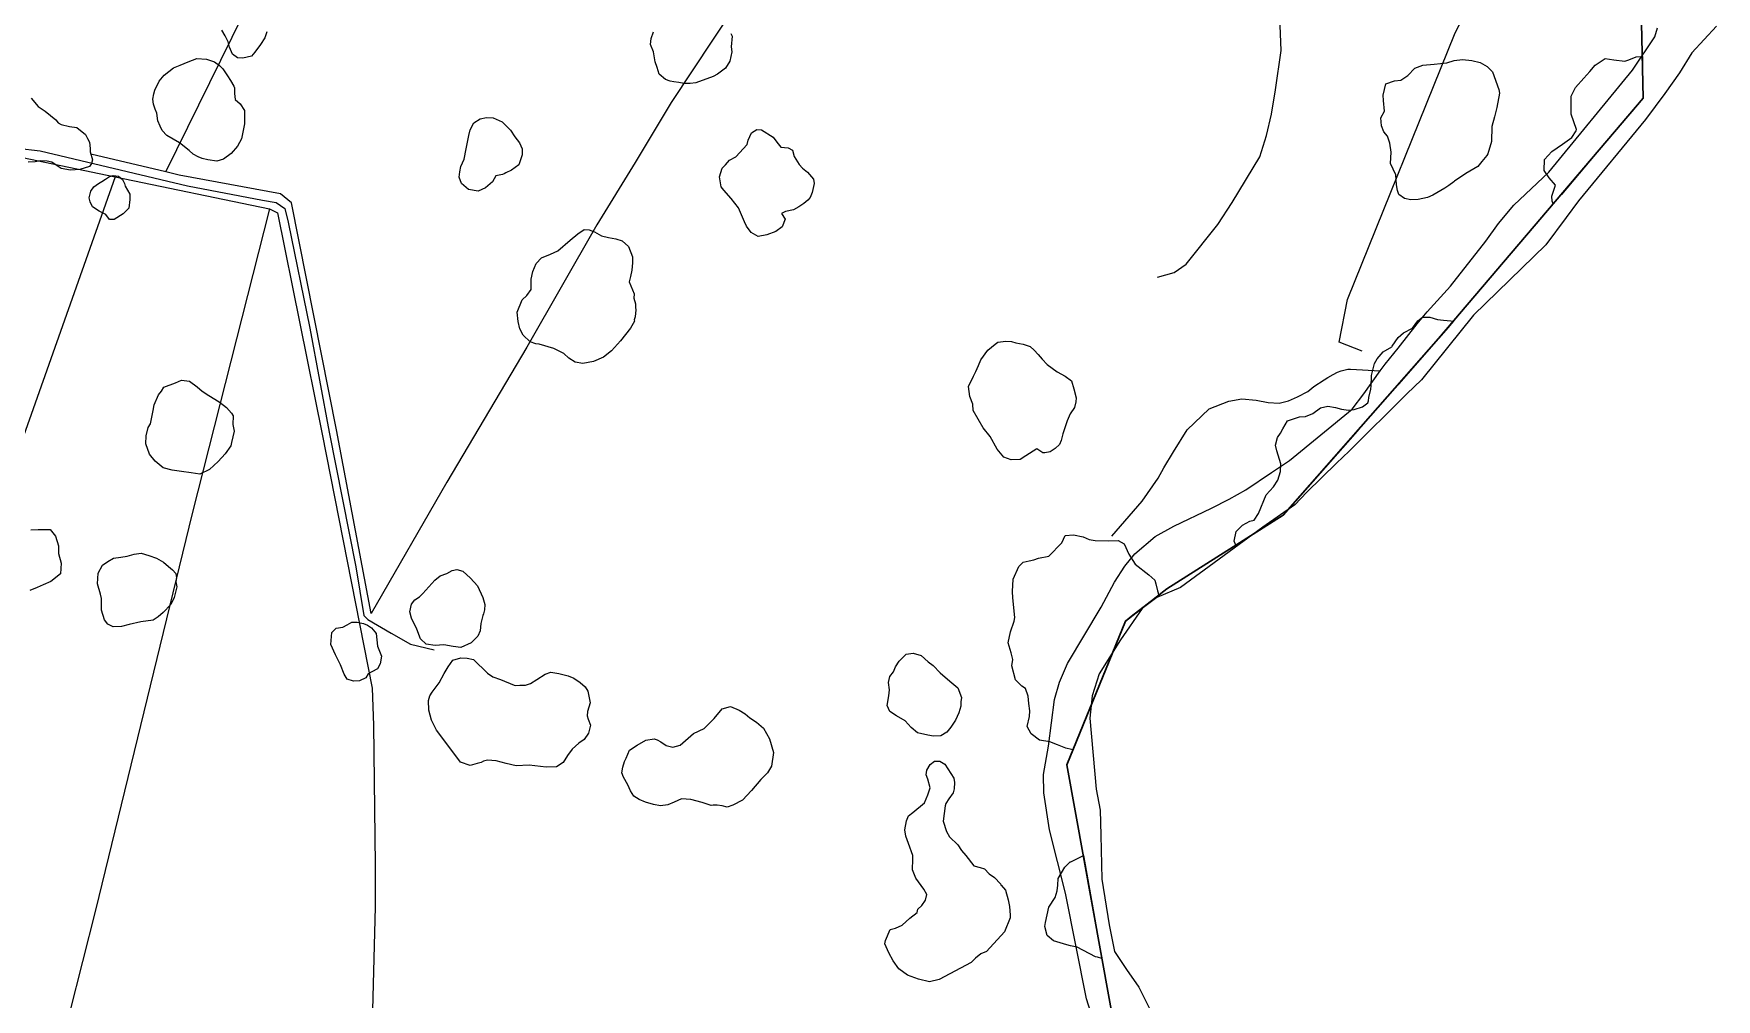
# Model space of a CAD drawing. Header units: metres. Extents: x 4652992 to 4879070, y 2074171 to 2309877.
# Drawn here: x 4654461.7 to 4654677, y 2306898.7 to 2307022.4 of the extents above; entities that cross this region are included whole.
import ezdxf

# ---------------------------------------------------------------- set-up
doc = ezdxf.new("R2010")
doc.units = ezdxf.units.M
doc.header["$MEASUREMENT"] = 0
doc.linetypes.add('DGN Style 3', pattern=[92.779933, 66.271381, -26.508552])
for name, color, linetype, lineweight in [('Level 1', 2, 'Continuous', 0), ('Level 2', 6, 'Continuous', 0), ('Level 20', 30, 'DGN Style 3', 0), ('Level 37', 3, 'Continuous', 0), ('Level 40', 1, 'Continuous', 0)]:
    doc.layers.add(name, color=color, linetype=linetype, lineweight=lineweight)
doc.layers.add('Limite', color=38, linetype='Continuous', lineweight=0, plot=False)

msp = doc.modelspace()

# ---------------------------------------------------------------- linework, layer by layer
at = {"layer": 'Level 1'}
for points in [[(4654605.478884, 2306991.158694, 1346), (4654607.610903, 2306991.793093, 1345.38), (4654609.176699, 2306992.854128, 1345.28), (4654613.224123, 2306997.902102, 1345.12), (4654615.048525, 2307000.741518, 1345), (4654618.587893, 2307006.602114, 1344.64), (4654619.428103, 2307009.291506, 1344.64), (4654620.084109, 2307012.043276, 1344.48), (4654620.597475, 2307015.174685, 1344.38), (4654621.303896, 2307020.20508, 1344.28), (4654621.097392, 2307025.545054, 1344.1992)], [(4654599.641726, 2306958.048708, 1345.42), (4654603.550722, 2306962.516115, 1345.14), (4654605.572329, 2306965.4657, 1344.94), (4654606.294314, 2306966.792727, 1344.88), (4654607.528322, 2306968.810488, 1344.8), (4654609.308291, 2306971.657717, 1345), (4654612.105898, 2306974.312929, 1344.34), (4654614.621523, 2306975.300905, 1344.3), (4654616.280276, 2306975.590517, 1344.2), (4654618.115725, 2306975.422121, 1344.2), (4654619.649477, 2306975.127077, 1344.1), (4654621.075686, 2306975.056704, 1344.08), (4654622.249331, 2306975.353884, 1344.06), (4654623.417483, 2306975.851321, 1344.02), (4654624.708498, 2306976.554323, 1343.98), (4654625.514529, 2306977.192507, 1343.92), (4654626.80469, 2306978.040285, 1343.86), (4654627.288698, 2306978.321902, 1343.76), (4654627.963686, 2306978.720522, 1343.7), (4654628.528506, 2306979.037112, 1343.62), (4654629.013125, 2306979.173891, 1343.52), (4654629.829287, 2306979.412295, 1343.28), (4654630.191103, 2306979.416079, 1343.14), (4654633.996003, 2306979.183255, 1343.093443)]]:
    msp.add_polyline3d(points, dxfattribs=at)
at = {"layer": 'Level 2'}
for points in [[(4654598.137087, 2306893.370486, 1344.3), (4654596.407717, 2306898.806093, 1344.16), (4654593.731875, 2306912.324099, 1344.1), (4654591.687075, 2306920.453921, 1344.1), (4654590.96509, 2306925.168886, 1344.06), (4654590.926882, 2306927.529726, 1344.02), (4654591.553286, 2306931.157717, 1343.98), (4654592.331728, 2306937.119082, 1343.96), (4654592.941103, 2306939.343691, 1343.88), (4654594.000674, 2306941.728274, 1343.82), (4654598.302492, 2306948.935915, 1343.64), (4654600.00928, 2306952.146487, 1343.64), (4654601.325503, 2306954.185122, 1343.6), (4654602.582278, 2306955.756716, 1343.56), (4654605.201479, 2306958.001894, 1343.56), (4654607.596682, 2306959.320498, 1343.54), (4654612.411074, 2306961.613528, 1343.48), (4654614.655886, 2306962.754092, 1343.48), (4654616.790285, 2306963.956484, 1343.48), (4654620.085085, 2306966.183474, 1343.4), (4654622.368716, 2306967.706911, 1343.38), (4654630.417483, 2306974.27228, 1343.14), (4654631.898928, 2306976.253725, 1343.14), (4654633.996003, 2306979.183255, 1343.0934), (4654634.601504, 2306980.029116, 1343.08), (4654636.301516, 2306982.101076, 1343.04), (4654638.701723, 2306985.217898, 1343), (4654639.984499, 2306986.747683, 1342.96), (4654642.982729, 2306990.04291, 1342.92), (4654647.508486, 2306995.807497, 1342.6), (4654649.109682, 2306998.063296, 1342.48), (4654651.069277, 2307000.394289, 1342.44), (4654655.558474, 2307004.599673, 1342.3), (4654666.251711, 2307017.662295, 1341.92), (4654669.114504, 2307021.951906, 1341.84), (4654669.458925, 2307023.081484, 1341.84)], [(4654676.987124, 2307023.295107, 1341.68), (4654673.83771, 2307019.909304, 1341.9496), (4654672.275332, 2307017.353701, 1341.9496), (4654670.381716, 2307014.681704, 1341.9496), (4654667.905276, 2307011.367678, 1341.9496), (4654659.354677, 2307000.943484, 1342.3651), (4654657.754702, 2306998.822695, 1342.3651), (4654655.191714, 2306995.298708, 1342.3651), (4654645.904726, 2306986.295107, 1342.923), (4654639.265932, 2306978.042116, 1343.0761), (4654637.389529, 2306976.253115, 1343.0761), (4654630.027895, 2306968.89789, 1343.2711), (4654628.409914, 2306967.366701, 1343.2711), (4654624.601321, 2306963.674319, 1343.4645), (4654623.081118, 2306962.031313, 1343.4645), (4654618.985293, 2306959.173525, 1343.4645), (4654608.423891, 2306951.454531, 1343.64), (4654605.428103, 2306950.197878, 1343.64), (4654603.518679, 2306948.789309, 1343.64), (4654600.74573, 2306944.765322, 1343.64), (4654598.051699, 2306940.4173, 1343.9622), (4654597.118532, 2306937.58771, 1343.9622), (4654596.858523, 2306934.740114, 1343.9622), (4654597.652285, 2306925.644717, 1344.1), (4654598.177309, 2306922.947329, 1344.1), (4654598.244326, 2306919.755678, 1344.1), (4654598.379885, 2306914.117312, 1344.1), (4654599.328127, 2306908.296084, 1344.1708), (4654600.011477, 2306904.851504, 1344.1708), (4654601.542483, 2306902.55353, 1344.1708), (4654603.09833, 2306900.285097, 1344.1708), (4654604.563113, 2306897.417483, 1344.1708)]]:
    msp.add_polyline3d(points, dxfattribs=at)
at = {"layer": 'Level 20', "linetype": 'Continuous'}
msp.add_polyline3d([(4654459.60867, 2307007.685999, 1393.0514), (4654462.560392, 2307007.366631, 1392.9514), (4654481.429512, 2307002.857302, 1391.1514), (4654491.009236, 2307001.05079, 1389.4514), (4654492.738867, 2307000.754646, 1389.3514), (4654493.839348, 2306999.977106, 1389.0514), (4654494.269918, 2306998.219363, 1388.7514), (4654497.059501, 2306984.661532, 1386.9514), (4654499.551383, 2306971.322298, 1385.4514), (4654502.94328, 2306954.119995, 1384.1514), (4654503.987247, 2306947.893368, 1383.5514), (4654504.470886, 2306947.34431, 1383.4514), (4654507.480762, 2306945.612557, 1382.5514), (4654509.943967, 2306944.222632, 1381.8514), (4654512.951216, 2306943.474514, 1380.8514)], dxfattribs=at)
at = {"layer": 'Level 37', "extrusion": (-0.2228108903208538, 0.1342016333304875, 0.9655802549585706), "elevation": -726120.298497, "flags": 128}
msp.add_lwpolyline([(-4377705.343759, 2700905.222863), (-4377775.436566, 2700899.031321), (-4377822.994362, 2700893.415009)], dxfattribs=at)
at = {"layer": 'Level 37'}
for points in [[(4654631.679025, 2306981.712391, 1345.151384), (4654628.755046, 2306982.859934, 1345.451384), (4654629.792585, 2306988.308123, 1345.451384), (4654643.5633, 2307022.464933, 1345.451384), (4654652.020718, 2307038.705174, 1345.151384), (4654656.948397, 2307047.651556, 1345.051384), (4654660.296695, 2307058.107301, 1345.051384), (4654665.291153, 2307069.81817, 1344.451384), (4654667.656813, 2307074.557961, 1344.451384), (4654669.873121, 2307077.223062, 1344.451384), (4654667.967605, 2307079.73236, 1344.451384), (4654658.102536, 2307081.366427, 1344.251384), (4654650.592781, 2307083.448156, 1344.351384), (4654645.891473, 2307084.580421, 1344.651384), (4654618.938671, 2307090.151281, 1358.151384), (4654616.124595, 2307090.737535, 1359.356058), (4654610.295596, 2307091.951884, 1361.851384), (4654612.152642, 2307104.609518, 1363.451384), (4654613.167593, 2307113.892492, 1366.951384), (4654614.26409, 2307122.687678, 1369.119191)], [(4654554.642987, 2307033.88317, 1370.6514), (4654553.677282, 2307032.720529, 1370.6514), (4654554.106027, 2307029.915634, 1370.0514), (4654543.293508, 2307013.528922, 1369.6514), (4654538.697077, 2307005.844593, 1369.6514), (4654533.762005, 2306997.875475, 1369.8514), (4654524.822848, 2306982.214885, 1373.7514), (4654514.604985, 2306964.932457, 1379.6514), (4654504.884342, 2306948.143536, 1385.1514), (4654500.469762, 2306971.629222, 1386.5514), (4654494.692789, 2307000.705577, 1390.4514), (4654493.325986, 2307001.824969, 1390.4514), (4654480.359936, 2307004.246489, 1392.2514), (4654478.634913, 2307004.656697, 1392.361837), (4654469.053237, 2307006.935202, 1392.975262)], [(4654437.474248, 2306982.820576, 1395.5514), (4654452.303351, 2306984.72136, 1394.9514), (4654458.661778, 2307006.297683, 1394.1514), (4654459.279453, 2307006.718574, 1394.1514), (4654472.168743, 2307004.035675, 1392.6902), (4654491.917439, 2306999.924995, 1390.4514), (4654492.906904, 2306999.395154, 1390.2514), (4654498.653347, 2306971.091396, 1387.0514), (4654505.032556, 2306938.565947, 1384.9514), (4654505.188113, 2306933.833787, 1384.9514), (4654505.404356, 2306915.954516, 1381.1514), (4654505.419683, 2306910.597488, 1380.5514), (4654504.881978, 2306889.119758, 1371.9), (4654503.838826, 2306873.049533, 1368.2), (4654502.929556, 2306861.742562, 1366.158635)], [(4654472.168743, 2307004.035675, 1392.6902), (4654458.661805, 2306965.887813, 1393.2514), (4654441.617868, 2306919.639756, 1394.3514), (4654438.414616, 2306910.747411, 1394.6514), (4654436.157846, 2306904.787936, 1394.685072)], [(4654491.917439, 2306999.924995, 1390.4514), (4654482.006017, 2306960.946147, 1390.3514), (4654469.649606, 2306910.164963, 1390.0514), (4654464.650729, 2306890.438582, 1388.283103)]]:
    msp.add_polyline3d(points, dxfattribs=at)
at = {"layer": 'Level 40', "color": 3, "flags": 128}
for points, elevation in [([(4654491.536736, 2307022.59075), (4654491.294281, 2307021.829522), (4654490.735777, 2307020.968508), (4654490.026808, 2307019.968047), (4654489.617153, 2307019.481061), (4654488.503481, 2307019.221305), (4654487.81452, 2307019.269373), (4654487.163953, 2307019.717836), (4654486.799248, 2307020.624452), (4654486.615176, 2307021.312262), (4654486.210337, 2307022.053002), (4654485.805481, 2307022.793771)], 1395), ([(4654474.021196, 2307001.802662), (4654474.026554, 2307001.101838), (4654473.883751, 2307000.028486), (4654473.175736, 2306999.265409), (4654472.014351, 2306998.552651), (4654471.437622, 2306998.574185), (4654470.9522, 2306999.214999), (4654470.125181, 2306999.64619), (4654469.269726, 2307000.200775), (4654468.949294, 2307000.802121), (4654468.848923, 2307001.350785), (4654469.048422, 2307002.177422), (4654469.414805, 2307002.73094), (4654470.042997, 2307003.163478), (4654470.452931, 2307003.415099), (4654470.931194, 2307003.708661), (4654471.422769, 2307004.057344), (4654471.916154, 2307004.172389), (4654472.60301, 2307004.124493), (4654473.073369, 2307003.662028), (4654473.365353, 2307003.183992), (4654473.450566, 2307002.813786), (4654474.021196, 2307001.802662)], 1397), ([(4654505.726487, 2306943.944789), (4654506.233767, 2306942.649267), (4654506.060304, 2306941.692727), (4654505.732303, 2306941.066707), (4654504.987491, 2306940.657781), (4654504.518425, 2306940.417734), (4654504.217386, 2306939.902716), (4654503.417146, 2306939.507078), (4654502.642217, 2306939.45758), (4654501.823649, 2306939.712003), (4654501.459016, 2306940.386177), (4654500.980153, 2306941.557308), (4654500.348297, 2306942.823797), (4654499.729855, 2306944.145866), (4654499.871318, 2306945.697301), (4654500.42118, 2306946.270406), (4654501.265189, 2306946.362152), (4654501.816714, 2306946.700007), (4654502.423728, 2306947.0246), (4654503.129871, 2306947.031883), (4654503.906577, 2306946.846127), (4654504.447896, 2306946.657945), (4654504.948811, 2306946.303266), (4654505.353838, 2306945.795369), (4654505.535343, 2306945.575808), (4654505.726487, 2306943.944789)], 1389.5)]:
    msp.add_lwpolyline(points, dxfattribs=dict(at, elevation=elevation))
at = {"layer": 'Level 40', "color": 3}
for points in [[(4654550.952449, 2307020.655367, 1375.8), (4654551.040747, 2307020.033754, 1375.8), (4654550.807443, 2307018.828804, 1375.8), (4654550.233287, 2307017.945781, 1375.8), (4654549.206502, 2307017.1713, 1375.8), (4654548.657243, 2307016.88272, 1375.8), (4654546.453728, 2307016.037633, 1376.2), (4654545.71995, 2307015.973516, 1376.2), (4654544.943409, 2307015.979647, 1376.2), (4654544.250992, 2307016.085609, 1376.2), (4654543.615124, 2307016.178017, 1376.2), (4654543.162697, 2307016.286455, 1376.2), (4654542.55439, 2307016.492253, 1376.2), (4654541.75978, 2307017.162699, 1376.2), (4654541.484187, 2307018.007804, 1375.3), (4654541.239602, 2307018.727244, 1375.3), (4654541.01974, 2307020.041567, 1375.3), (4654540.646644, 2307020.97213, 1375.3), (4654540.712768, 2307021.737362, 1375.3), (4654541.033015, 2307022.561883, 1375.3)], [(4654550.930369, 2307022.35243, 1375.3), (4654551.087801, 2307022.01424, 1375.3), (4654550.952449, 2307020.655367, 1375.8)], [(4654487.509763, 2307013.901222, 1398.1), (4654488.130882, 2307013.344641, 1398.1), (4654488.685413, 2307012.512779, 1398.1), (4654488.68393, 2307010.82399, 1398.1), (4654488.632369, 2307010.370399, 1398.1), (4654488.31784, 2307008.884724, 1396.9), (4654487.802714, 2307007.958186, 1396.9), (4654486.985821, 2307006.987337, 1396.9), (4654486.002185, 2307006.289777, 1396.9), (4654485.180228, 2307006.02009, 1396.9), (4654483.998032, 2307006.186624, 1396.9), (4654483.282687, 2307006.357973, 1396.9), (4654482.759065, 2307006.600042, 1396.9), (4654482.138703, 2307006.923608, 1396.9), (4654481.613327, 2307007.399397, 1396.9), (4654480.39744, 2307008.39056, 1396.9), (4654478.766862, 2307009.293322, 1398.7), (4654478.172743, 2307009.959345, 1398.7), (4654477.894726, 2307010.491472, 1398.7), (4654477.601657, 2307011.2018, 1398.7), (4654477.484815, 2307012.160916, 1398.7), (4654477.261677, 2307012.679954, 1398.7), (4654477.065104, 2307013.309041, 1398.7), (4654476.991625, 2307013.96686, 1398.7), (4654477.096154, 2307014.640259, 1398.7), (4654477.215734, 2307015.135458, 1398.7), (4654477.782608, 2307016.280219, 1398.7), (4654478.434515, 2307017.055406, 1398.7), (4654479.62952, 2307017.979833, 1399.8), (4654480.461772, 2307018.30359, 1399.8), (4654481.498354, 2307018.752794, 1399.8), (4654482.589793, 2307019.188869, 1399.8), (4654483.835903, 2307019.064677, 1399.8), (4654484.864393, 2307018.760093, 1399.8), (4654485.497488, 2307018.259588, 1399.8), (4654485.924536, 2307017.866598, 1399.8), (4654486.519453, 2307016.968351, 1399.8), (4654486.893346, 2307016.355608, 1399.8), (4654487.350308, 2307015.606728, 1399.8), (4654487.420108, 2307015.415629, 1399.8), (4654487.434066, 2307014.667248, 1399.2), (4654487.509763, 2307013.901222, 1398.1)], [(4654643.394247, 2307003.377583, 1353.3), (4654642.753176, 2307002.931674, 1353.3), (4654642.268519, 2307002.581521, 1353.3), (4654640.70085, 2307001.657136, 1352.1), (4654640.050416, 2307001.363373, 1351), (4654638.856686, 2307001.11506, 1351), (4654637.913718, 2307001.07387, 1351), (4654637.095638, 2307001.26997, 1351), (4654636.354991, 2307001.781549, 1351), (4654636.211686, 2307002.283567, 1351), (4654636.05191, 2307002.989983, 1351), (4654635.968592, 2307004.279437, 1351), (4654635.314423, 2307005.722484, 1352.3), (4654635.40329, 2307007.168893, 1352.3), (4654635.226327, 2307008.345538, 1352.3), (4654634.90919, 2307009.222239, 1352.3), (4654634.45188, 2307009.798954, 1352.3), (4654634.166629, 2307010.534613, 1352.3), (4654634.084372, 2307011.555278, 1352.3), (4654634.527815, 2307012.422026, 1350.7), (4654634.396913, 2307013.790852, 1350.7), (4654634.362946, 2307014.467751, 1350.7), (4654634.719368, 2307015.920503, 1350.7), (4654635.819023, 2307016.325631, 1350.7), (4654636.636761, 2307016.39707, 1350.7), (4654637.515538, 2307016.988955, 1350.7), (4654638.408881, 2307017.911818, 1350.7), (4654639.445648, 2307018.33209, 1350.7), (4654640.876772, 2307018.45712, 1350.7), (4654642.512352, 2307018.600012, 1350.7), (4654643.455173, 2307018.909052, 1350.7), (4654644.49294, 2307019.061537, 1350.7), (4654645.720564, 2307018.900903, 1350.7), (4654646.791187, 2307018.644131, 1350.7), (4654647.673766, 2307018.164879, 1350.7), (4654648.368293, 2307017.463163, 1350.7), (4654649.146633, 2307015.202955, 1350.7), (4654649.226904, 2307014.715517, 1350.7), (4654648.918299, 2307012.916881, 1350.7), (4654648.623451, 2307011.716964, 1350.7), (4654648.257464, 2307010.473131, 1350.8), (4654648.206365, 2307008.525619, 1350.8), (4654647.755581, 2307006.962441, 1350.8), (4654647.605898, 2307006.769879, 1350.8474), (4654647.007291, 2307005.999792, 1351.0368), (4654646.491478, 2307005.336217, 1351.2), (4654644.942401, 2307004.429228, 1352.2), (4654643.4918, 2307003.476582, 1352.7436), (4654643.394247, 2307003.377583, 1353.3)], [(4654667.558251, 2307017.723326, 1351.736929), (4654667.6388, 2307014.081624, 1351.815724), (4654665.923736, 2307012.066635, 1351.872962), (4654662.4004, 2307007.9272, 1351.990549), (4654657.162, 2307001.7727, 1352.165374), (4654656.753272, 2307001.29247, 1352.179016), (4654656.124508, 2307000.553749, 1352.2), (4654655.987848, 2307000.888453, 1352.2), (4654655.934792, 2307001.551205, 1352.2), (4654656.401358, 2307002.934264, 1350.2), (4654655.5834, 2307003.90017, 1350.2), (4654654.946638, 2307004.822672, 1350.2), (4654655.010005, 2307006.251003, 1350.2), (4654655.934912, 2307007.280374, 1350.2), (4654657.312989, 2307008.201148, 1350.2), (4654658.48752, 2307009.074533, 1350.2), (4654659.073619, 2307009.896555, 1350.2), (4654659.11834, 2307010.07835, 1350.2), (4654658.415409, 2307012.033911, 1351.7), (4654658.4083, 2307014.341826, 1351.7), (4654658.969872, 2307015.456453, 1351.7), (4654660.028472, 2307016.644161, 1351.7), (4654660.816882, 2307017.512299, 1351.7), (4654661.492525, 2307018.311413, 1351.7), (4654662.755702, 2307019.161885, 1351.7), (4654663.863714, 2307018.992237, 1351.7), (4654665.265467, 2307018.848253, 1351.7), (4654665.784842, 2307019.012045, 1351.7), (4654666.733131, 2307019.361336, 1351.7), (4654667.520493, 2307019.430121, 1351.7), (4654667.558251, 2307017.723326, 1351.736929)], [(4654461.401872, 2307014.072596, 1402.2), (4654462.310109, 2307013.044129, 1402.2), (4654463.201414, 2307012.425187, 1402.2), (4654464.554778, 2307011.297631, 1401), (4654464.871807, 2307010.931647, 1401), (4654465.22851, 2307010.730188, 1401), (4654466.323227, 2307010.467963, 1401), (4654467.255219, 2307010.336693, 1400.1), (4654468.353398, 2307009.460291, 1398.7), (4654468.631547, 2307008.928192, 1398.7), (4654468.868058, 2307008.464262, 1398.7), (4654468.956757, 2307007.628486, 1398.7), (4654468.973655, 2307007.217187, 1398.7), (4654469.2554, 2307006.218879, 1398.7), (4654469.135955, 2307005.723919, 1398.7), (4654468.865092, 2307005.32341, 1398.7), (4654467.621175, 2307004.981445, 1398.7), (4654466.430348, 2307004.859455, 1398.7), (4654465.26011, 2307005.083128, 1399.3), (4654464.613275, 2307005.528662, 1399.3), (4654464.062882, 2307005.89298, 1399.3), (4654463.459468, 2307006.037498, 1399.3), (4654462.596868, 2307006.069714, 1399.3), (4654461.927192, 2307005.939476, 1399.3)], [(4654520.855173, 2307004.154397, 1382.5), (4654520.426347, 2307003.365291, 1382.5), (4654519.535307, 2307002.627496, 1382.5), (4654518.600307, 2307002.197518, 1382.5), (4654517.339392, 2307002.380672, 1382.5), (4654516.466305, 2307003.184338, 1382.5), (4654516.181222, 2307003.966077, 1382.5), (4654516.232603, 2307004.667241, 1382.5), (4654516.396148, 2307005.34156, 1382.5), (4654516.786589, 2307006.289555, 1383.3), (4654517.043736, 2307007.594192, 1383.3), (4654517.396224, 2307009.291942, 1383.3), (4654517.573258, 2307010.021864, 1383.3), (4654518.028888, 2307010.92272, 1383.3), (4654518.864675, 2307011.435445, 1383.3), (4654519.674781, 2307011.597834, 1383.3), (4654520.500053, 2307011.578336, 1383.3), (4654521.678176, 2307011.058368, 1383.3), (4654522.720005, 2307009.976918, 1383.3), (4654523.284813, 2307009.128636, 1383.3), (4654523.876849, 2307008.392681, 1383.3), (4654524.217522, 2307007.598161, 1383.3), (4654524.208432, 2307006.828069, 1383.3), (4654523.782987, 2307005.563752, 1383.3), (4654522.850376, 2307004.896206, 1383.3), (4654522.111569, 2307004.538634, 1383.3), (4654521.902648, 2307004.410498, 1383.3), (4654521.707351, 2307004.338495, 1383.3), (4654520.855173, 2307004.154397, 1382.5)], [(4654557.863072, 2306998.623021, 1370.7), (4654557.49907, 2306997.62345, 1370.7), (4654556.69222, 2306997.03189, 1370.7), (4654555.500798, 2306996.592855, 1370.7), (4654554.421896, 2306996.368358, 1370.7), (4654553.523577, 2306996.885415, 1370.7), (4654552.936289, 2306997.690205, 1370.7), (4654552.648893, 2306998.24205, 1370.7), (4654551.875619, 2307000.05106, 1371.3), (4654550.943613, 2307001.251408, 1372.8), (4654550.001895, 2307002.320131, 1372.8), (4654549.687515, 2307002.756793, 1372.8), (4654549.453451, 2307004.017389, 1372.8), (4654549.787239, 2307005.141998, 1372.8), (4654550.252618, 2307005.572574, 1372.8), (4654550.759564, 2307006.173906, 1372.8), (4654551.566562, 2307006.582635, 1372.3), (4654553.006837, 2307008.144498, 1371), (4654553.145723, 2307008.715056, 1371), (4654553.552613, 2307009.644116, 1371), (4654554.260771, 2307010.078294, 1371), (4654554.857808, 2307010.055992, 1371), (4654556.312762, 2307009.103424, 1371), (4654556.813867, 2307008.439858, 1371), (4654557.328849, 2307007.83337, 1371), (4654558.237175, 2307007.732221, 1372.5), (4654558.809117, 2307007.427317, 1375.8), (4654559.028411, 2307006.642425, 1379.3), (4654559.666693, 2307005.593543, 1379.3), (4654560.090897, 2307005.133532, 1379.3), (4654560.740287, 2307004.619568, 1379.3), (4654561.47604, 2307003.726586, 1379.3), (4654561.577459, 2307003.164799, 1379.3), (4654561.302426, 2307002.036346, 1379.3), (4654561.081119, 2307001.372796, 1379.3), (4654560.75969, 2307001.031822, 1379.3), (4654560.241888, 2307000.618484, 1379.3), (4654559.597763, 2307000.175717, 1379.3), (4654558.946855, 2306999.81204, 1378.1), (4654557.88763, 2306999.592675, 1377), (4654557.417025, 2306999.324493, 1374), (4654557.863072, 2306998.623021, 1370.7)], [(4654461.927192, 2307005.939476, 1399.3), (4654461.038121, 2307005.913638, 1400.6)], [(4654538.080183, 2306984.63628, 1379.8), (4654536.79817, 2306983.03573, 1379.8), (4654535.654682, 2306981.759788, 1379.8), (4654534.62083, 2306980.934498, 1379.8), (4654533.360613, 2306980.401843, 1379.8), (4654531.986484, 2306980.13487, 1379.8), (4654531.016761, 2306980.307449, 1379.8), (4654530.185397, 2306980.804487, 1379.8), (4654529.563792, 2306981.43011, 1379.8), (4654528.263956, 2306982.069185, 1378.7), (4654526.416857, 2306982.609021, 1377.5), (4654525.951825, 2306982.660581, 1377.5), (4654525.232166, 2306982.892672, 1377.5), (4654524.367638, 2306983.757301, 1377.5), (4654523.911712, 2306984.583913, 1377.5), (4654523.722605, 2306985.526041, 1377.5), (4654523.588374, 2306986.694253, 1377.5), (4654524.212007, 2306988.279048, 1377.5), (4654524.828075, 2306988.849134, 1377.5), (4654525.372488, 2306989.615815, 1377.5), (4654525.392323, 2306990.926818, 1377.5), (4654525.56924, 2306991.901228, 1377.5), (4654525.999335, 2306992.934686, 1377.5), (4654526.71312, 2306993.660986, 1377.5), (4654527.837184, 2306994.109593, 1377.5), (4654528.77825, 2306994.542225, 1377.5), (4654530.375783, 2306995.923952, 1378.4), (4654531.341771, 2306996.708446, 1378.4), (4654532.140176, 2306997.294079, 1378.4), (4654532.787649, 2306997.258506, 1378.4), (4654533.492955, 2306996.970036, 1378.4), (4654534.382532, 2306996.45815, 1378.4), (4654535.284353, 2306996.242131, 1378.4), (4654536.199891, 2306996.082585, 1378.4), (4654537.031601, 2306995.823601, 1378.4), (4654537.80982, 2306995.099377, 1378.4), (4654538.324258, 2306993.781071, 1378.4), (4654538.314843, 2306993.006565, 1378.4), (4654538.26424, 2306992.062714, 1378.4), (4654538.072034, 2306991.272314, 1378.4), (4654537.907291, 2306990.594855, 1378.4), (4654538.549533, 2306989.067028, 1378.4), (4654538.52495, 2306988.475552, 1378.4), (4654538.712037, 2306987.773669, 1378.4), (4654538.714908, 2306987.295122, 1378.4), (4654538.758964, 2306986.985915, 1378.4), (4654538.665739, 2306986.112299, 1378.4), (4654538.569646, 2306985.71722, 1378.4), (4654538.58481, 2306985.534409, 1378.4), (4654538.080183, 2306984.63628, 1379.8)], [(4654643.343567, 2306985.537716, 1349.9), (4654642.368516, 2306984.392152, 1349.873787), (4654641.4468, 2306983.3093, 1349.849008), (4654636.3542, 2306977.5262, 1349.714735), (4654631.2616, 2306971.7431, 1349.580462), (4654630.723424, 2306971.131953, 1349.566273), (4654621.559188, 2306960.725193, 1349.324646), (4654619.29061, 2306959.283253, 1349.277807), (4654615.522192, 2306956.888007, 1349.2), (4654615.309117, 2306957.40209, 1349.2), (4654615.552014, 2306958.645019, 1349.2), (4654616.366045, 2306959.441489, 1349.2), (4654617.298028, 2306959.961907, 1349.2), (4654617.881428, 2306960.070087, 1349.2), (4654618.402613, 2306960.919788, 1350.2), (4654619.39759, 2306963.330664, 1351.1), (4654620.325455, 2306964.345037, 1351.1), (4654620.904517, 2306965.195667, 1351.1), (4654621.235038, 2306966.291359, 1351.1), (4654621.267068, 2306967.307922, 1350), (4654620.742399, 2306968.96553, 1348.8), (4654620.608025, 2306969.679985, 1348.8), (4654620.852295, 2306970.675959, 1348.8), (4654621.229941, 2306971.205821, 1348.8), (4654621.549109, 2306971.749705, 1348.8), (4654622.114609, 2306972.79293, 1348.8), (4654623.661103, 2306973.291067, 1348.8), (4654624.420483, 2306973.357347, 1348.8), (4654625.383106, 2306973.747189, 1348.8), (4654626.35915, 2306974.444043, 1348.8), (4654627.278677, 2306974.658106, 1348.8), (4654628.287394, 2306974.478542, 1348.8), (4654629.047761, 2306974.296419, 1348.8), (4654629.939483, 2306974.144877, 1348.8), (4654630.640398, 2306974.225168, 1348.8), (4654631.705857, 2306974.595822, 1350.6), (4654632.388967, 2306975.113158, 1350.6), (4654632.486416, 2306975.331452, 1350.6), (4654632.546886, 2306975.756313, 1350.6), (4654632.792984, 2306976.863525, 1350.1), (4654632.816247, 2306977.283475, 1349.8834), (4654632.881668, 2306978.464498, 1349.2741), (4654632.886742, 2306978.556097, 1349.2269), (4654632.889631, 2306978.608243, 1349.2), (4654633.217169, 2306979.942315, 1349.2), (4654633.263601, 2306980.131434, 1349.2), (4654633.597231, 2306980.733875, 1349.2), (4654634.367997, 2306981.603832, 1349.2), (4654635.460837, 2306982.272592, 1349.2), (4654635.475106, 2306982.282384, 1349.2), (4654635.515291, 2306982.354943, 1348.9), (4654636.285509, 2306983.47379, 1348.9), (4654636.984696, 2306984.051093, 1348.9), (4654638.122157, 2306984.647552, 1348.9), (4654638.790798, 2306985.604667, 1348.9), (4654639.402762, 2306986.078796, 1348.9), (4654640.323396, 2306986.044432, 1348.9), (4654641.303404, 2306985.747532, 1348.9), (4654642.076725, 2306985.692969, 1349.9), (4654643.040211, 2306985.5861, 1349.9), (4654643.343567, 2306985.537716, 1349.9)], [(4654590.052043, 2306969.220425, 1359.7), (4654588.673397, 2306968.327365, 1359.7), (4654587.941127, 2306967.829983, 1359.7), (4654586.774436, 2306967.803544, 1359.7), (4654585.821981, 2306968.153888, 1359.7), (4654584.967159, 2306969.153576, 1359.7), (4654584.080425, 2306970.772554, 1359.7), (4654583.196044, 2306971.901761, 1359.7), (4654581.902839, 2306974.107635, 1359.7), (4654581.855592, 2306974.914196, 1359.7), (4654581.490371, 2306975.919288, 1359.7), (4654581.311135, 2306977.185794, 1359.7), (4654581.938545, 2306978.503945, 1359.7), (4654582.266998, 2306979.098339, 1359.7), (4654582.58012, 2306979.879994, 1359.7), (4654582.879132, 2306980.60387, 1359.7), (4654583.795201, 2306981.853143, 1359.7), (4654584.713738, 2306982.612317, 1359.7), (4654585.062339, 2306982.85175, 1361.4), (4654586.111008, 2306982.982308, 1363.1), (4654586.814626, 2306982.95845, 1364.1), (4654587.374413, 2306982.763513, 1364.1), (4654588.306599, 2306982.601092, 1364.1), (4654589.210666, 2306982.323693, 1364.1), (4654589.700151, 2306981.841325, 1364.1), (4654590.232948, 2306981.287738, 1364.1), (4654590.751673, 2306980.676685, 1364.1), (4654591.371079, 2306979.980683, 1364.1), (4654592.66492, 2306979.062326, 1364.1), (4654593.684753, 2306978.513844, 1364.1), (4654594.504314, 2306977.89165, 1364.1), (4654594.809747, 2306976.905875, 1364.1), (4654595.07298, 2306975.747742, 1364.1), (4654595.061168, 2306975.203049, 1364.1), (4654594.892436, 2306974.513451, 1364.1), (4654594.323267, 2306973.676454, 1364.1), (4654593.948201, 2306972.776928, 1362.9), (4654593.366835, 2306971.137673, 1360.9), (4654593.15513, 2306970.272302, 1360.9), (4654592.970513, 2306969.76689, 1360.9), (4654592.412083, 2306969.228865, 1360.9), (4654591.766694, 2306968.833808, 1360.9), (4654591.06256, 2306968.69708, 1360.9), (4654590.818056, 2306968.694559, 1360.9), (4654590.052043, 2306969.220425, 1359.7)], [(4654487.194282, 2306972.316113, 1396.3), (4654487.392806, 2306971.45295, 1396.3), (4654487.04627, 2306970.021181, 1396.3), (4654486.939649, 2306969.580659, 1396.3), (4654486.232999, 2306968.584709, 1396.3), (4654485.348024, 2306967.573242, 1396.3), (4654484.22973, 2306966.559424, 1396.3), (4654482.984696, 2306965.98368, 1396.3), (4654481.857828, 2306966.136809, 1396.3), (4654480.620925, 2306966.316263, 1396.3), (4654479.439022, 2306966.482557, 1396.3), (4654478.283734, 2306966.758964, 1396.3), (4654477.274863, 2306967.641015, 1396.3), (4654476.554341, 2306968.512352, 1396.3), (4654476.063624, 2306969.852986, 1396.3), (4654476.138173, 2306970.88369, 1396.3), (4654476.391106, 2306971.930024, 1396.3), (4654476.675991, 2306972.386178, 1396.3), (4654477.033695, 2306974.106692, 1396.3), (4654477.151759, 2306974.835892, 1396.3), (4654477.69144, 2306976.105193, 1396.3), (4654478.099748, 2306976.590196, 1396.3), (4654478.398007, 2306977.101551, 1396.3), (4654479.864271, 2306977.649416, 1395.9), (4654480.644934, 2306977.987356, 1395.9), (4654481.66266, 2306977.860397, 1395.9), (4654482.657184, 2306977.155906, 1395.9), (4654483.279606, 2306976.598794, 1395.9), (4654484.135564, 2306976.044108, 1395.9), (4654485.446978, 2306975.205522, 1395.9), (4654486.386303, 2306974.51431, 1395.9), (4654487.023666, 2306973.778783, 1395.9), (4654487.232237, 2306973.43738, 1395.9), (4654487.194282, 2306972.316113, 1396.3)], [(4654461.347747, 2306958.822538, 1399.9), (4654462.289727, 2306958.886883, 1399.9), (4654463.847088, 2306958.861973, 1399.9), (4654464.509482, 2306958.008408, 1399.9), (4654464.915045, 2306956.810835, 1399.9), (4654464.909148, 2306955.827578, 1399.9), (4654465.246714, 2306954.588484, 1399.9), (4654465.14823, 2306953.222098, 1399.9), (4654463.92686, 2306952.24015, 1399.9), (4654462.947228, 2306951.77952, 1399.9), (4654462.171472, 2306951.44387, 1399.9), (4654461.21832, 2306951.092745, 1399.9)], [(4654605.650008, 2306950.465424, 1352), (4654602.125762, 2306947.725633, 1353.020568), (4654601.4006, 2306947.1619, 1353.230562), (4654601.40059, 2306947.161875, 1353.230568), (4654601.400564, 2306947.161855, 1353.230575), (4654594.685934, 2306930.677387, 1357.3), (4654594.504192, 2306930.720858, 1357.3), (4654593.75269, 2306930.900609, 1357.3), (4654592.720581, 2306931.323919, 1355.7), (4654591.706252, 2306931.689245, 1355.7), (4654590.417621, 2306931.936119, 1355.7), (4654589.328762, 2306932.74877, 1355.7), (4654588.817994, 2306933.668604, 1355.7), (4654589.13009, 2306934.943912, 1355.7), (4654589.184462, 2306935.667288, 1355.7), (4654589.049649, 2306936.620054, 1355.7), (4654588.967475, 2306937.543442, 1354.6), (4654588.616746, 2306938.546013, 1353.2), (4654588.136306, 2306938.845664, 1353.2), (4654587.348578, 2306939.649845, 1353.2), (4654586.86085, 2306941.429108, 1353.2), (4654587.001942, 2306942.257486, 1353.2), (4654586.780011, 2306943.111172, 1353.2), (4654586.410913, 2306944.369633, 1353.2), (4654586.694317, 2306945.78001, 1353.2), (4654587.15216, 2306947.148753, 1353.2), (4654587.266021, 2306947.614297, 1353.2), (4654587.007837, 2306950.14573, 1355.3), (4654586.960435, 2306950.955844, 1355.3), (4654587.039598, 2306952.53454, 1355.3), (4654587.741299, 2306954.14874, 1355.3), (4654588.303447, 2306954.690222, 1355.3), (4654589.084578, 2306954.872017, 1355.3), (4654589.66333, 2306954.979335, 1355.3), (4654590.270491, 2306955.202773, 1355.3), (4654591.583559, 2306955.457153, 1354.1), (4654593.2588, 2306957.154335, 1353.1), (4654593.675486, 2306958.102496, 1353.1), (4654594.749702, 2306958.215225, 1353.1), (4654595.971052, 2306957.922875, 1353.1), (4654596.756771, 2306957.611516, 1353.1), (4654597.527079, 2306957.488773, 1353.1), (4654599.175443, 2306957.416436, 1352), (4654600.48411, 2306957.473557, 1352), (4654601.242327, 2306957.045147, 1352), (4654601.844578, 2306955.728189, 1352), (4654602.635766, 2306954.427808, 1352), (4654604.40143, 2306953.079415, 1352), (4654605.160617, 2306952.403979, 1352), (4654605.293553, 2306951.940161, 1352), (4654605.501191, 2306951.026494, 1352), (4654605.650008, 2306950.465424, 1352)], [(4654479.896781, 2306952.162924, 1398.6), (4654480.038184, 2306951.548958, 1398.6), (4654479.706449, 2306950.178001, 1398.6), (4654479.261615, 2306949.298243, 1398.6), (4654478.311942, 2306948.249238, 1398.6), (4654477.659415, 2306947.709252, 1398.6), (4654477.033435, 2306947.278937, 1398.6), (4654475.420801, 2306947.084559, 1398.6), (4654473.94611, 2306946.741209, 1398.6), (4654472.94974, 2306946.457488, 1398.6), (4654471.896778, 2306946.419283, 1398.6), (4654471.223936, 2306946.754149, 1398.6), (4654470.781806, 2306947.323837, 1398.6), (4654470.389076, 2306948.577727, 1398.6), (4654470.421728, 2306950.043561, 1397.5), (4654470.266681, 2306950.603472, 1397.5), (4654469.886583, 2306951.914376, 1397.5), (4654469.98555, 2306953.285104, 1397.5), (4654470.525608, 2306954.318022, 1397.5), (4654471.220752, 2306954.790942, 1397.5), (4654471.957545, 2306955.195808, 1397.5), (4654472.860876, 2306955.328416, 1397.5), (4654473.709302, 2306955.474158, 1397.5), (4654474.5843, 2306955.72977, 1397.5), (4654475.487651, 2306955.862382, 1397.5), (4654476.462738, 2306955.571053, 1397.5), (4654477.424521, 2306955.224796, 1397.5), (4654478.346422, 2306954.713751, 1397.5), (4654478.967188, 2306954.15852, 1397.5), (4654479.504704, 2306953.739426, 1397.5), (4654479.905819, 2306953.23675, 1397.5), (4654480.005827, 2306952.68989, 1397.5), (4654479.896781, 2306952.162924, 1398.6)], [(4654518.939418, 2306946.834718, 1385.8), (4654518.834067, 2306945.915675, 1385.8), (4654518.546399, 2306945.217317, 1385.8), (4654517.689291, 2306944.360134, 1385.8), (4654516.371176, 2306943.790269, 1385.8), (4654515.396434, 2306943.905374, 1385.8), (4654514.21225, 2306944.129574, 1385.8), (4654513.071826, 2306944.048277, 1385.8), (4654511.929827, 2306944.20338, 1385.8), (4654511.215497, 2306944.905275, 1385.8), (4654510.74804, 2306946.138253, 1385.8), (4654510.084627, 2306947.536203, 1385.8), (4654509.870381, 2306948.354663, 1385.8), (4654510.044813, 2306949.316275, 1385.8), (4654510.472539, 2306949.863212, 1385.8), (4654511.096215, 2306950.245248, 1385.8), (4654511.496879, 2306950.680638, 1385.8), (4654513.066597, 2306952.388595, 1386.9), (4654513.730014, 2306952.937257, 1386.9), (4654514.575572, 2306953.265521, 1386.9), (4654515.254112, 2306953.633747, 1386.9), (4654515.878539, 2306953.779123, 1386.9), (4654516.644483, 2306953.53694, 1386.9), (4654517.609134, 2306952.657731, 1386.9), (4654518.490996, 2306951.680466, 1386.9), (4654519.181788, 2306950.159529, 1386.9), (4654519.437655, 2306949.273172, 1386.9), (4654519.386573, 2306948.578147, 1386.9), (4654519.264762, 2306948.076867, 1386.9), (4654519.210625, 2306947.854081, 1386.9), (4654518.939418, 2306946.834718, 1385.8)], [(4654578.926802, 2306939.469685, 1358.8), (4654579.939907, 2306938.616025, 1358.8), (4654580.436022, 2306937.397054, 1358.8), (4654580.352538, 2306936.805778, 1358.8), (4654580.340887, 2306936.258459, 1358.8), (4654580.071396, 2306935.406114, 1358.8), (4654579.658266, 2306934.465933, 1358.8), (4654579.072037, 2306933.567205, 1358.8), (4654578.556411, 2306932.95719, 1358.8), (4654577.766388, 2306932.473936, 1358.8), (4654576.844351, 2306932.450028, 1358.8), (4654576.137766, 2306932.557915, 1358.8), (4654574.805157, 2306932.855384, 1359.5), (4654573.995435, 2306933.537491, 1359.5), (4654573.227971, 2306934.392683, 1359.5), (4654572.101703, 2306935.028423, 1359.5), (4654571.263701, 2306935.595225, 1359.5), (4654570.89977, 2306936.353964, 1359.5), (4654571.138062, 2306937.579351, 1359.5), (4654571.205952, 2306938.357012, 1359.5), (4654571.071367, 2306939.305284, 1359.5), (4654571.254593, 2306940.055423, 1359.5), (4654571.712073, 2306940.678909, 1359.5), (4654571.982464, 2306941.286094, 1359.5), (4654572.468164, 2306942.025039, 1359.5), (4654573.356301, 2306942.912081, 1359.5), (4654574.248288, 2306943.0652, 1359.5), (4654575.272253, 2306942.759142, 1359.5), (4654576.169276, 2306941.933695, 1359.5), (4654576.790775, 2306941.479597, 1359.5), (4654577.679428, 2306940.54637, 1359.2), (4654578.926802, 2306939.469685, 1358.8)], [(4654521.46101, 2306939.663198, 1386.6), (4654523.208238, 2306938.963286, 1383.5), (4654523.375951, 2306938.92318, 1383.5), (4654523.919883, 2306938.970627, 1383.5), (4654524.631527, 2306938.977967, 1383.5), (4654525.272165, 2306939.179812, 1383.5), (4654526.106228, 2306939.690462, 1383.5), (4654527.162442, 2306940.384719, 1383.5), (4654527.872627, 2306940.629135, 1383.5), (4654528.892517, 2306940.444403, 1383.5), (4654530.122404, 2306940.15027, 1383.5), (4654530.821927, 2306939.864617, 1383.5), (4654531.634706, 2306939.315168, 1383.5), (4654532.266149, 2306938.749921, 1383.5), (4654532.604463, 2306938.195612, 1383.5), (4654532.935717, 2306936.682379, 1384.1), (4654532.567869, 2306935.566351, 1385.1), (4654532.55719, 2306935.037546, 1385.1), (4654532.685224, 2306934.593662, 1385.1), (4654532.968445, 2306933.817501, 1385.1), (4654532.723985, 2306932.81335, 1385.1), (4654532.172068, 2306932.000827, 1385.1), (4654531.464983, 2306931.520581, 1385.1), (4654530.63426, 2306930.774785, 1385.1), (4654530.026648, 2306929.975684, 1385.1), (4654529.447681, 2306929.051736, 1385.1), (4654528.602003, 2306928.486686, 1385.1), (4654527.29367, 2306928.445374, 1385.1), (4654525.120168, 2306928.728931, 1385.1), (4654523.444257, 2306928.651766, 1385.7), (4654522.171853, 2306928.945515, 1386.8), (4654520.892005, 2306929.251485, 1386.8), (4654519.794132, 2306929.3373, 1386.8), (4654519.29484, 2306929.221132, 1386.8), (4654518.962491, 2306929.065056, 1386.8), (4654518.463205, 2306928.94889, 1386.8), (4654517.575935, 2306928.689954, 1386.8), (4654516.323104, 2306929.107215, 1386.8), (4654515.215892, 2306930.608458, 1386.8), (4654513.249809, 2306933.213289, 1385.6), (4654512.615204, 2306934.485805, 1385.6), (4654512.272838, 2306935.747518, 1385.6), (4654512.222742, 2306936.998427, 1385.6), (4654512.427468, 2306937.598472, 1385.6), (4654512.716615, 2306938.060346, 1385.6), (4654513.599216, 2306939.265403, 1385.6), (4654514.245308, 2306940.468096, 1385.6), (4654514.740847, 2306941.293783, 1385.6), (4654515.36147, 2306942.148615, 1385.6), (4654516.375527, 2306942.437257, 1385.6), (4654517.196771, 2306942.417909, 1385.6), (4654517.977353, 2306942.231233, 1385.6), (4654519.774113, 2306940.479133, 1386.6), (4654520.485909, 2306940.014247, 1386.6), (4654521.46101, 2306939.663198, 1386.6)], [(4654547.24481, 2306923.918601, 1373.3), (4654545.786245, 2306924.327239, 1373.3), (4654544.612216, 2306924.428112, 1373.3), (4654543.667543, 2306923.994681, 1373.3), (4654542.863755, 2306923.647446, 1373.3), (4654541.931491, 2306923.510728, 1373.3), (4654541.011597, 2306923.670708, 1373.3), (4654540.006026, 2306923.971033, 1373.3), (4654539.19793, 2306924.344015, 1373.3), (4654538.516881, 2306924.746562, 1373.3), (4654538.088492, 2306925.448323, 1373.3), (4654537.730518, 2306926.19321, 1373.3), (4654537.187363, 2306927.162218, 1373.3), (4654536.971684, 2306927.753259, 1373.3), (4654537.080581, 2306928.446549, 1373.3), (4654537.316559, 2306929.169428, 1373.3), (4654537.540207, 2306929.595539, 1373.3), (4654537.944782, 2306930.618095, 1374.5), (4654538.943187, 2306931.277258, 1374.5), (4654540.054737, 2306931.909399, 1374.5), (4654541.112629, 2306932.075483, 1374.5), (4654541.50851, 2306931.980821, 1374.5), (4654541.976152, 2306931.68941, 1374.5), (4654542.642433, 2306931.230781, 1374.5), (4654543.49072, 2306931.027943, 1374.5), (4654544.449282, 2306931.277631, 1374.5), (4654546.138965, 2306932.753394, 1373.4), (4654547.500022, 2306933.417188, 1372.1), (4654548.767449, 2306934.675671, 1372.1), (4654549.79418, 2306935.931752, 1372.1), (4654550.883224, 2306936.211909, 1372.1), (4654551.976394, 2306935.770264, 1372.1), (4654552.758188, 2306935.282957, 1372.1), (4654553.355924, 2306934.779612, 1372.1), (4654554.180567, 2306934.222012, 1372.1), (4654555.07711, 2306933.467042, 1372.1), (4654555.878043, 2306932.074319, 1372.1), (4654556.355099, 2306930.338765, 1372.1), (4654556.109918, 2306928.595921, 1372.1), (4654555.604809, 2306927.755982, 1372.1), (4654554.731721, 2306926.88399, 1372.1), (4654553.550119, 2306925.485447, 1372.1), (4654552.410115, 2306924.257173, 1372.1), (4654551.167838, 2306923.593697, 1372.1), (4654550.447119, 2306923.345806, 1372.1), (4654549.82324, 2306923.49496, 1372.1), (4654549.185523, 2306923.587393, 1372.1), (4654548.647407, 2306923.595987, 1372.1), (4654548.392875, 2306923.536783, 1372.1), (4654547.24481, 2306923.918601, 1373.3)], [(4654585.400224, 2306913.543588, 1357.9), (4654585.475674, 2306913.371114, 1355.701272), (4654585.478292, 2306913.372134, 1353.5), (4654586.039689, 2306912.702361, 1353.5), (4654586.399812, 2306911.499071, 1353.5), (4654586.54322, 2306910.60994, 1353.5), (4654586.651564, 2306909.52679, 1353.5), (4654586.631847, 2306909.197777, 1353.5), (4654585.910433, 2306907.392681, 1355), (4654583.600516, 2306904.856754, 1357.5), (4654582.890692, 2306904.560342, 1357.5), (4654582.212604, 2306904.00964, 1357.5), (4654581.673504, 2306903.479575, 1357.5), (4654577.57167, 2306901.28048, 1355.5), (4654576.332224, 2306900.971361, 1355.5), (4654574.93118, 2306901.32937, 1355.5), (4654573.531888, 2306901.8344, 1355.5), (4654572.417392, 2306902.647966, 1355.5), (4654571.678744, 2306903.651613, 1355.5), (4654571.122926, 2306904.688001, 1355.5), (4654570.632228, 2306905.862445, 1355.5), (4654570.694121, 2306906.281181, 1355.5), (4654571.290653, 2306907.696846, 1357), (4654571.977505, 2306907.870513, 1357), (4654572.847948, 2306908.250164, 1357), (4654573.797433, 2306909.132112, 1357), (4654574.736899, 2306909.84503, 1356.65), (4654574.84179, 2306910.27401, 1356.3), (4654575.330408, 2306910.769564, 1356.3), (4654575.803621, 2306911.452528, 1356.3), (4654575.973396, 2306912.146814, 1356.3), (4654575.594119, 2306912.84989, 1356.3), (4654574.57442, 2306914.249662, 1357.5), (4654574.164882, 2306915.326026, 1357.5), (4654574.186752, 2306916.666265, 1357.5), (4654574.184199, 2306917.156159, 1357.5), (4654573.64237, 2306918.69246, 1357.5), (4654573.320077, 2306919.625858, 1357.5), (4654573.157, 2306920.460058, 1357.5), (4654573.367609, 2306921.571993, 1357.5), (4654573.652706, 2306922.237939, 1357.5), (4654574.184374, 2306922.661417, 1357.5), (4654575.687302, 2306923.904192, 1356.9), (4654576.115362, 2306924.904008, 1356.9), (4654576.399482, 2306925.815827, 1356.9), (4654576.119374, 2306926.923859, 1356.9), (4654575.885483, 2306927.469717, 1356.9), (4654575.969075, 2306928.062152, 1356.9), (4654576.398452, 2306928.816894, 1356.9), (4654576.988488, 2306929.227007, 1356.9), (4654577.667184, 2306929.248438, 1356.9), (4654578.304692, 2306928.850987, 1356.9), (4654579.443115, 2306927.05733, 1356.5), (4654579.547186, 2306926.480995, 1356.5), (4654579.478903, 2306925.700816, 1356.5), (4654579.351512, 2306925.17987, 1356.5), (4654578.79202, 2306924.394676, 1356.5), (4654578.404885, 2306923.813352, 1356.5), (4654578.334124, 2306923.523964, 1356.5), (4654578.098561, 2306921.55877, 1356.5), (4654578.509839, 2306920.235374, 1356.5), (4654578.889036, 2306919.532211, 1356.5), (4654579.97366, 2306918.519028, 1357.9), (4654580.409877, 2306917.803382, 1357.9), (4654580.989831, 2306917.175659, 1357.9), (4654582.005932, 2306915.832384, 1357.9), (4654582.814368, 2306915.639108, 1357.9), (4654583.377685, 2306915.443306, 1357.9), (4654583.957555, 2306914.81566, 1357.9), (4654584.62468, 2306914.344725, 1357.9), (4654585.400224, 2306913.543588, 1357.9)], [(4654598.394894, 2306903.978579, 1352.5), (4654597.813749, 2306904.123477, 1352.5), (4654597.553145, 2306904.180447, 1352.5), (4654595.204788, 2306905.422541, 1350.5), (4654594.3462, 2306905.610235, 1350.5), (4654593.90172, 2306905.707401, 1350.5), (4654592.172158, 2306906.247479, 1350.5), (4654591.390134, 2306906.91353, 1350.5), (4654591.099247, 2306908.073646, 1350.5), (4654591.176677, 2306908.561562, 1350.5), (4654591.602755, 2306910.560387, 1354.5), (4654592.39962, 2306911.791781, 1354.5), (4654592.656374, 2306912.63821, 1354.5), (4654592.736298, 2306913.357458, 1354.5), (4654592.799641, 2306914.193421, 1354.5), (4654593.62441, 2306915.652219, 1354.5), (4654594.329778, 2306916.332826, 1354.5), (4654594.390561, 2306916.356711, 1354.5), (4654596.015494, 2306917.140715, 1355.33376), (4654598.394894, 2306903.978579, 1352.5)]]:
    msp.add_polyline3d(points, dxfattribs=at)
at = {"layer": 'Limite', "color": 5, "linetype": 'Continuous', "lineweight": 30}
msp.add_polyline3d([(4654666.874114, 2307048.648373, 1342.821695), (4654667.638814, 2307014.081641, 1342.803167), (4654641.446813, 2306983.309264, 1343.308059), (4654621.559174, 2306960.725177, 1344.233861), (4654606.691729, 2306951.275271, 1344.303176), (4654601.400564, 2306947.161855, 1344.959608), (4654593.911906, 2306928.777141, 1344.239226), (4654601.537316, 2306886.595632, 1345.245589), (4654601.148773, 2306867.111903, 1346.04821), (4654598.47248, 2306860.282604, 1346.361759), (4654577.3437, 2306849.358833, 1347.003766), (4654571.755156, 2306839.914952, 1346.8314), (4654555.155342, 2306837.388445, 1347.091291), (4654531.239569, 2306843.335648, 1346.752758), (4654501.145975, 2306830.099543, 1349.247257), (4654458.603107, 2306804.830514, 1350.36044)], dxfattribs=at)

doc.saveas('drawing.dxf')
